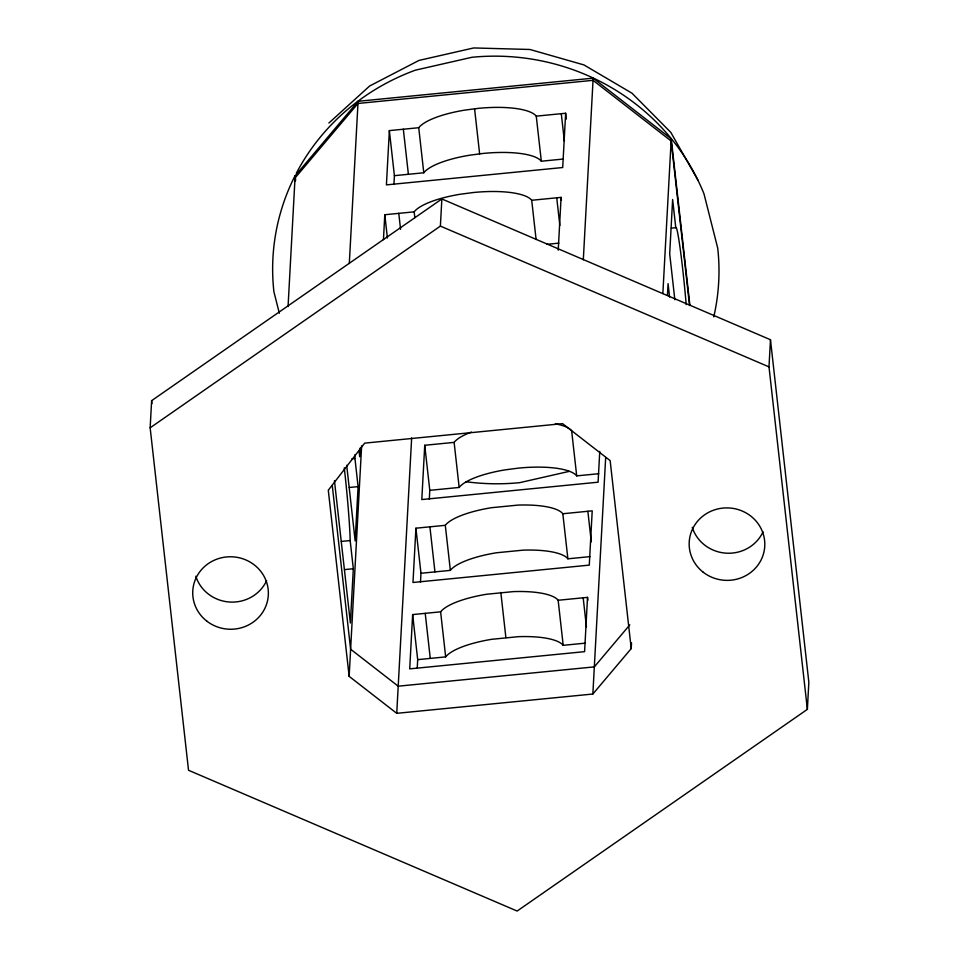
<?xml version="1.0" encoding="UTF-8"?>
<svg xmlns="http://www.w3.org/2000/svg" width="959" height="959" viewBox="0 0 959 959"><rect width="100%" height="100%" fill="white"/><g stroke="black" fill="none" stroke-linecap="round" stroke-linejoin="round"><path stroke-width="1.44" d="M150.155 427.798L151.63 400.658L441.859 198.957L770.473 339.738L808.845 682.209L807.37 709.348L517.141 911.05L188.527 770.269L150.155 427.798L440.385 226.096L441.859 198.957M288.06 306.616L295.144 175.833L358.091 101.294L593.153 78.159L671.24 138.803L689.845 304.83M349.304 263.497L358.091 101.294M344.269 467.812A60.585 2.757 84.4 0 1 350.167 540.564L353.32 568.735L350.383 623.002L334.439 480.699M354.854 454.806A60.585 2.757 84.4 0 1 354.95 458.462L358.103 486.621L355.166 540.9L346.69 465.295M360.2 447.973L359.721 456.772L359.062 450.838M631.525 642.878L631.214 648.596L592.854 694.028L396.738 713.328L349.148 676.359L361.627 445.827M383.444 239.666L384.799 214.732L414.18 211.843A60.585 17.19 -6.4 0 1 460.224 194.245L473.674 192.483A60.585 17.19 -6.4 0 1 531.706 200.275L561.087 197.374L561.423 200.287M389.354 130.604L386.417 184.883L562.705 167.525L565.642 113.258L536.261 116.147A60.585 17.19 -6.4 0 0 478.229 108.367L464.779 110.117A60.585 17.19 -6.4 0 0 418.735 127.715L389.354 130.604L394.401 175.665L393.921 184.476M396.738 713.328L411.651 437.927M415.918 528.205L412.981 582.485L589.282 565.127L592.218 510.847L562.837 513.748A60.585 17.19 -6.4 0 0 518.208 505.081L491.344 507.719A60.585 17.19 -6.4 0 0 445.3 525.316L415.918 528.205L420.965 573.266L420.498 582.077M412.646 614.587L409.709 668.867L584.594 651.652L587.531 597.373L558.15 600.262A60.585 17.19 -6.4 0 0 513.533 591.595L486.657 594.244A60.585 17.19 -6.4 0 0 440.613 611.83L412.646 614.587L417.692 659.648L417.213 668.447M471.384 432.077A60.585 17.19 -6.4 0 0 454.122 442.387L424.741 445.276L421.804 499.555L598.092 482.197L599.759 451.389M429.308 499.148L429.788 490.337L424.741 445.276M558.234 250.191L561.087 197.374M583.312 259.793L593.153 78.159M592.854 694.028L605.668 457.503M662.861 293.526L671.24 138.803M667.44 295.396L668.075 283.66L669.574 297.002M807.37 709.348L768.998 366.877L770.473 339.738M629.811 624.86L594.328 666.889L398.213 686.188L350.61 649.219L332.258 485.422M328.877 123.04L369.611 86.022L418.999 60.417L473.698 47.95L529.955 49.484L583.947 64.924L631.993 93.203L670.821 132.402L697.792 179.848M569.19 471.384L519.646 482.665A223.195 213.785 3.1 0 1 465.81 481.706M394.401 175.665L423.782 172.776A60.585 17.19 -6.4 0 1 469.826 155.178L483.288 153.428A60.585 17.19 -6.4 0 1 541.32 161.208L563.401 159.038M671.384 228.134L675.783 227.703A60.585 2.757 84.4 0 1 686.2 304.638M547.062 244.317L558.845 243.154M352.013 458.75L354.95 458.462M349.292 487.496L358.103 486.621M429.788 490.337L459.169 487.448A60.585 17.19 -6.4 0 1 505.213 469.85L518.675 468.1A60.585 17.19 -6.4 0 1 576.707 475.88L598.74 473.71M341.356 541.427L350.167 540.564M344.509 569.598L353.32 568.735M420.965 573.266L450.358 570.377A60.585 17.19 -6.4 0 1 496.39 552.78L523.266 550.142A60.585 17.19 -6.4 0 1 567.884 558.809L589.965 556.628M417.692 659.648L445.671 656.891A60.585 17.19 -6.4 0 1 491.715 639.305L518.579 636.656A60.585 17.19 -6.4 0 1 563.197 645.323L585.29 643.153M440.385 226.096L768.998 366.877M279.345 313.257L273.914 291.812A223.195 213.785 3.1 0 1 294.94 175.929M689.557 305.513L671.12 140.973L593.034 80.328L357.971 103.464L295.024 178.002L295.36 180.963M675.783 227.703L672.631 199.532L669.694 253.811L674.836 299.759M631.214 648.596L610.152 460.608L562.561 423.65L364.672 443.13L328.29 490.229L349.148 676.359M565.642 113.258L566.301 119.072M561.291 113.677L564.395 141.297M556.735 197.806L559.84 225.425M587.867 511.279L591.283 541.811M536.261 116.147L541.32 161.208M576.707 475.88L571.648 430.819A60.585 17.19 -6.4 0 0 555.333 423.818M587.531 597.373L587.855 600.274M583.18 597.805L586.44 626.874M531.706 200.275L536.105 239.522M562.837 513.748L567.884 558.809M558.15 600.262L563.197 645.323M474.585 108.835L479.632 153.896M500.826 592.434L505.873 637.495M418.735 127.715L423.782 172.776M454.122 442.387L459.169 487.448M414.18 211.843L414.827 217.657M403.331 129.225L408.39 174.298M445.3 525.316L450.358 570.377M398.776 213.354L400.574 229.345M440.613 611.83L445.671 656.891M429.908 526.827L434.954 571.888M384.799 214.732L387.4 237.988M425.221 613.352L430.267 658.413M295.144 175.833L295.648 180.28M151.63 400.658L151.954 403.643M713.772 316.878A223.195 213.785 3.1 0 0 717.716 248.129L703.978 193.826A223.195 213.785 3.1 0 0 471.984 57.276L415.367 70.175A223.195 213.785 3.1 0 0 296.295 173.291M763.052 531.825A37.833 36.238 3.1 0 1 726.143 553.163A37.833 36.238 3.1 0 1 692.254 527.354M266.602 580.686A37.833 36.238 3.1 0 1 229.704 602.036A37.833 36.238 3.1 0 1 195.816 576.227M703.247 572.247A37.833 36.238 3.1 0 0 764.359 549.891A37.833 36.238 3.1 0 0 713.352 510.272A37.833 36.238 3.1 0 0 703.247 572.247M206.808 621.12A37.833 36.238 3.1 0 0 267.921 598.764A37.833 36.238 3.1 0 0 216.902 559.145A37.833 36.238 3.1 0 0 206.808 621.12"/></g></svg>
